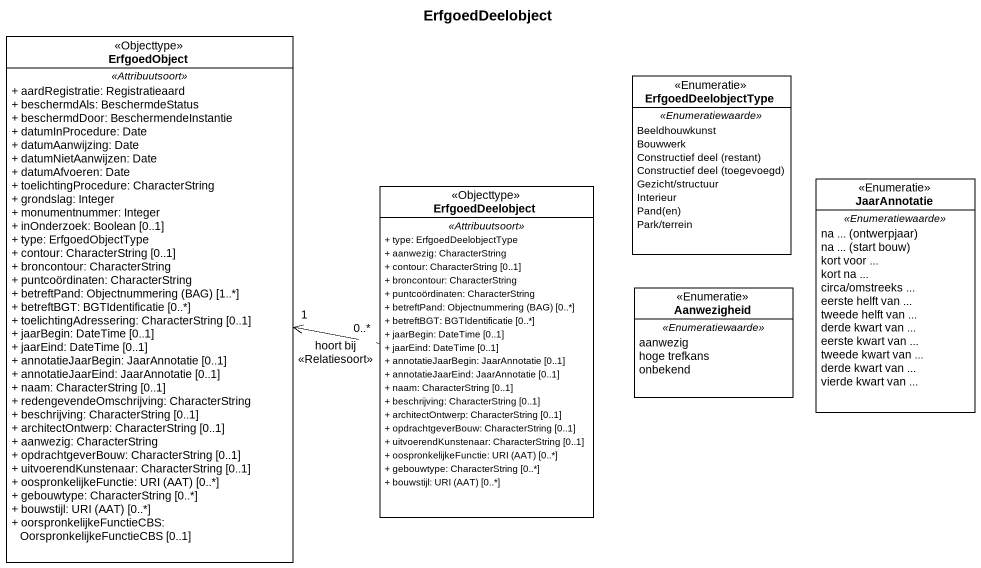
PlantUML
@startuml
title ErfgoedDeelobject
hide circle
hide empty members
skinparam classAttributeIconSize 0
class ErfgoedObject <<Objecttype>> {
  .. <<Attribuutsoort>> ..
  + aardRegistratie: Registratieaard
  + beschermdAls: BeschermdeStatus
  + beschermdDoor: BeschermendeInstantie
  + datumInProcedure: Date
  + datumAanwijzing: Date
  + datumNietAanwijzen: Date
  + datumAfvoeren: Date
  + toelichtingProcedure: CharacterString
  + grondslag: Integer
  + monumentnummer: Integer
  + inOnderzoek: Boolean [0..1]
  + type: ErfgoedObjectType
  + contour: CharacterString [0..1]
  + broncontour: CharacterString
  + puntcoördinaten: CharacterString
  {field} + betreftPand: Objectnummering (BAG) [1..*]
  + betreftBGT: BGTIdentificatie [0..*]
  + toelichtingAdressering: CharacterString [0..1]
  + jaarBegin: DateTime [0..1]
  + jaarEind: DateTime [0..1]
  + annotatieJaarBegin: JaarAnnotatie [0..1]
  + annotatieJaarEind: JaarAnnotatie [0..1]
  + naam: CharacterString [0..1]
  + redengevendeOmschrijving: CharacterString
  + beschrijving: CharacterString [0..1]
  + architectOntwerp: CharacterString [0..1]
  + aanwezig: CharacterString
  + opdrachtgeverBouw: CharacterString [0..1]
  + uitvoerendKunstenaar: CharacterString [0..1]
  {field} + oospronkelijkeFunctie: URI (AAT) [0..*]
  + gebouwtype: CharacterString [0..*]
  {field} + bouwstijl: URI (AAT) [0..*]
  + oorspronkelijkeFunctieCBS: OorspronkelijkeFunctieCBS [0..1]
}
enum ErfgoedDeelobjectType <<Enumeratie>> {
  .. <<Enumeratiewaarde>> ..
  Beeldhouwkunst
  Bouwwerk
  {field} Constructief deel (restant)
  {field} Constructief deel (toegevoegd)
  Gezicht/structuur
  Interieur
  {field} Pand(en)
  Park/terrein
}
class ErfgoedDeelobject <<Objecttype>> {
  .. <<Attribuutsoort>> ..
  + type: ErfgoedDeelobjectType
  + aanwezig: CharacterString
  + contour: CharacterString [0..1]
  + broncontour: CharacterString
  + puntcoördinaten: CharacterString
  {field} + betreftPand: Objectnummering (BAG) [0..*]
  + betreftBGT: BGTIdentificatie [0..*]
  + jaarBegin: DateTime [0..1]
  + jaarEind: DateTime [0..1]
  + annotatieJaarBegin: JaarAnnotatie [0..1]
  + annotatieJaarEind: JaarAnnotatie [0..1]
  + naam: CharacterString [0..1]
  + beschrijving: CharacterString [0..1]
  + architectOntwerp: CharacterString [0..1]
  + opdrachtgeverBouw: CharacterString [0..1]
  + uitvoerendKunstenaar: CharacterString [0..1]
  {field} + oospronkelijkeFunctie: URI (AAT) [0..*]
  + gebouwtype: CharacterString [0..*]
  {field} + bouwstijl: URI (AAT) [0..*]
}
enum JaarAnnotatie <<Enumeratie>> {
  .. <<Enumeratiewaarde>> ..
  {field} na ... (ontwerpjaar)
  {field} na ... (start bouw)
  kort voor ...
  kort na ...
  circa/omstreeks ...
  eerste helft van ...
  tweede helft van ...
  derde kwart van ...
  eerste kwart van ...
  tweede kwart van ...
  derde kwart van ...
  vierde kwart van ...
}
enum Aanwezigheid <<Enumeratie>> {
  .. <<Enumeratiewaarde>> ..
  aanwezig
  hoge trefkans
  onbekend
}
ErfgoedDeelobject "0..*" -left-> "1" ErfgoedObject : hoort bij\n<<Relatiesoort>>
@enduml
